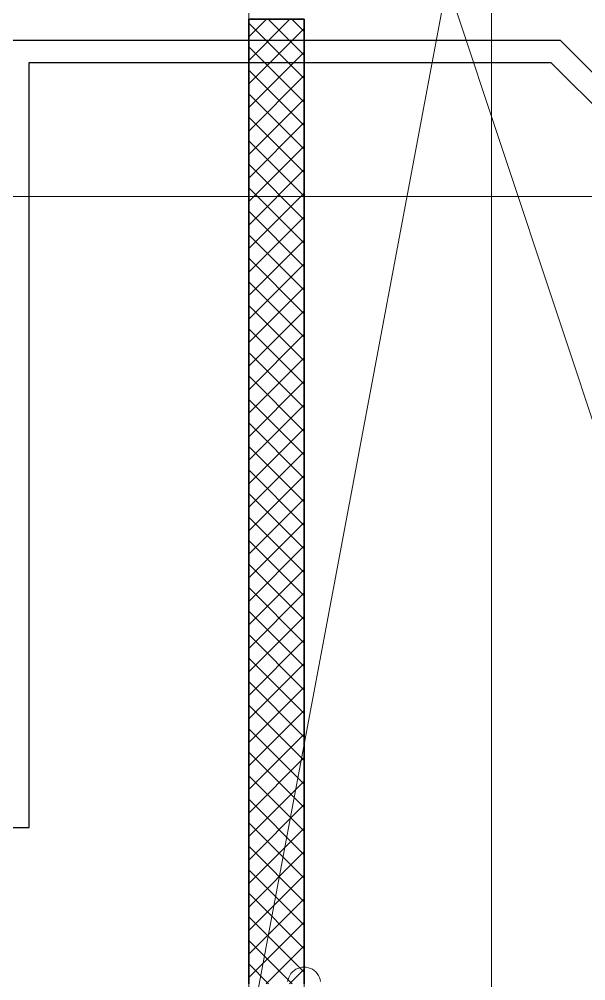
# Model space of a CAD drawing. Extents: x -1 to 1342, y -35 to 723.
# Drawn here: x 485.9 to 537, y 125.3 to 212 of the extents above; entities that cross this region are included whole.
import ezdxf
from ezdxf.lldxf.tags import DXFTag

# ---------------------------------------------------------------- set-up
doc = ezdxf.new("R2010")
doc.units = 0
doc.layers.get('0').update_dxf_attribs({"lineweight": 18})
for name, color, linetype, lineweight in [('-1._UG_3_015 Innenwände Bauteilschraffuren Neu', 7, 'Continuous', 25), ('-1._UG_3_015 Innenwände Neu', 7, 'Continuous', 25), ('-1._UG_3_027 Oberhalb Neu', 7, 'Continuous', 25), ('-1._UG_3_035 Decken Neu', 7, 'Continuous', 25), ('-1._UG_3_111 Bemassung Ausführung Koten Neu', 7, 'Continuous', 25)]:
    doc.layers.add(name, color=color, linetype=linetype, lineweight=lineweight)
for name, color, linetype, lineweight, true_color in [('H_Sole_RL', 7, 'Nova_107-A0SKLQJ9LL', 25, 0xaf5f5f), ('H_Sole_VL', 7, 'Continuous', 25, 0x6d3636), ('S_T_Text_Grundleitungen', 2, 'Continuous', 18, 0xffff00), ('X_Mass', 7, 'Continuous', 18, 0x0080ff)]:
    doc.layers.add(name, color=color, linetype=linetype, lineweight=lineweight, true_color=true_color)
tags = doc.linetypes.add('Nova_107-A0SKLQJ9LL', pattern=[12, 4, -4, 4]).pattern_tags.tags
tags[8:9] = [DXFTag(74, 4), DXFTag(75, 0), DXFTag(340, '0'), DXFTag(46, 0.0), DXFTag(50, 0.0), DXFTag(44, 0.0), DXFTag(45, 0.0)]
tags[6:7] = [DXFTag(74, 4), DXFTag(75, 0), DXFTag(340, '0'), DXFTag(46, 0.0), DXFTag(50, 0.0), DXFTag(44, 0.0), DXFTag(45, 0.0)]
tags[4:5] = [DXFTag(74, 4), DXFTag(75, 0), DXFTag(340, '0'), DXFTag(46, 0.0), DXFTag(50, 0.0), DXFTag(44, 0.0), DXFTag(45, 0.0)]
tags = doc.linetypes.add('Strich 3_1mm Kanten', pattern=[0.004, 0.003, -0.001]).pattern_tags.tags
tags[6:7] = [DXFTag(74, 4), DXFTag(75, 0), DXFTag(340, '0'), DXFTag(46, 1.0), DXFTag(50, 0.0), DXFTag(44, 0.0), DXFTag(45, 0.0)]
tags[4:5] = [DXFTag(74, 4), DXFTag(75, 0), DXFTag(340, '0'), DXFTag(46, 1.0), DXFTag(50, 0.0), DXFTag(44, 0.0), DXFTag(45, 0.0)]
tags = doc.linetypes.add('Strichpunkt 6_2_2mm Schnitt', pattern=[0.5, 0.3, -0.1, 0, -0.1]).pattern_tags.tags
tags[10:11] = [DXFTag(74, 4), DXFTag(75, 0), DXFTag(340, '0'), DXFTag(46, 1.0), DXFTag(50, 0.0), DXFTag(44, 0.0), DXFTag(45, 0.0)]
tags[8:9] = [DXFTag(74, 4), DXFTag(75, 0), DXFTag(340, '0'), DXFTag(46, 1.0), DXFTag(50, 0.0), DXFTag(44, 0.0), DXFTag(45, 0.0)]
tags[6:7] = [DXFTag(74, 4), DXFTag(75, 0), DXFTag(340, '0'), DXFTag(46, 1.0), DXFTag(50, 0.0), DXFTag(44, 0.0), DXFTag(45, 0.0)]
tags[4:5] = [DXFTag(74, 4), DXFTag(75, 0), DXFTag(340, '0'), DXFTag(46, 1.0), DXFTag(50, 0.0), DXFTag(44, 0.0), DXFTag(45, 0.0)]

# ---------------------------------------------------------------- blocks, each defined once
blk = doc.blocks.new('Referenz-A0SKLQJBLL', base_point=(90.892, 84.228))
at = {"layer": 'H_Sole_RL', "linetype": 'Nova_107-A0SKLQJ9LL', "lineweight": -2, "ltscale": 0.25}
for p, q in [((486.839, 139.11), (486.839, 208.132)), ((486.839, 208.132), (533.894, 208.132)), ((533.894, 208.132), (563.757, 178.269)), ((413.041, 139.11), (486.839, 139.11))]:
    blk.add_line(p, q, dxfattribs=at)
at = {"layer": 'H_Sole_VL', "linetype": 'Continuous', "lineweight": -2, "ltscale": 0.25}
for p, q in [((484.839, 210.132), (534.723, 210.132)), ((534.723, 210.132), (565.172, 179.683))]:
    blk.add_line(p, q, dxfattribs=at)
blk = doc.blocks.new('Maß-A0SKLQPRLL', base_point=(159.85, 77.928))
at = {"color": 0, "linetype": 'ByBlock', "lineweight": -2, "ltscale": 0.18}
blk.add_line((528.544, 77.928), (528.544, 245.489), dxfattribs=at)
blk = doc.blocks.new('Referenz-A0SKLQRXLL', base_point=(5, 5))
at = {"layer": '-1._UG_3_015 Innenwände Bauteilschraffuren Neu', "color": 0, "linetype": 'Continuous', "lineweight": 0, "ltscale": 0.0169}
for p, q in [((506.641, 210.431), (508.239, 212.028)), ((506.641, 208.309), (510.36, 212.028)), ((511.641, 206.674), (506.641, 211.674)), ((511.641, 208.795), (508.408, 212.028)), ((511.641, 210.917), (510.53, 212.028)), ((506.641, 206.188), (511.641, 211.188)), ((511.641, 204.553), (506.641, 209.553)), ((506.641, 204.067), (511.641, 209.067)), ((511.641, 202.431), (506.641, 207.431)), ((506.641, 201.945), (511.641, 206.945)), ((511.641, 200.31), (506.641, 205.31)), ((506.641, 199.824), (511.641, 204.824)), ((511.641, 198.189), (506.641, 203.189)), ((506.641, 197.703), (511.641, 202.703)), ((511.641, 196.067), (506.641, 201.067)), ((506.641, 195.581), (511.641, 200.581)), ((511.641, 193.946), (506.641, 198.946)), ((506.641, 193.46), (511.641, 198.46)), ((511.641, 191.825), (506.641, 196.825)), ((506.641, 191.339), (511.641, 196.339)), ((511.641, 189.703), (506.641, 194.703)), ((506.641, 189.218), (511.641, 194.218)), ((511.641, 187.582), (506.641, 192.582)), ((506.641, 187.096), (511.641, 192.096)), ((511.641, 185.461), (506.641, 190.461)), ((506.641, 184.975), (511.641, 189.975)), ((511.641, 183.339), (506.641, 188.339)), ((506.641, 182.854), (511.641, 187.854)), ((511.641, 181.218), (506.641, 186.218)), ((506.641, 180.732), (511.641, 185.732)), ((511.641, 179.097), (506.641, 184.097)), ((506.641, 178.611), (511.641, 183.611)), ((511.641, 176.975), (506.641, 181.975)), ((506.641, 176.49), (511.641, 181.49)), ((511.641, 174.854), (506.641, 179.854)), ((506.641, 174.368), (511.641, 179.368)), ((511.641, 172.733), (506.641, 177.733)), ((506.641, 172.247), (511.641, 177.247)), ((511.641, 170.611), (506.641, 175.611)), ((506.641, 170.126), (511.641, 175.126)), ((511.641, 168.49), (506.641, 173.49)), ((506.641, 168.004), (511.641, 173.004)), ((511.641, 166.369), (506.641, 171.369)), ((506.641, 165.883), (511.641, 170.883)), ((511.641, 164.247), (506.641, 169.247)), ((506.641, 163.762), (511.641, 168.762)), ((511.641, 162.126), (506.641, 167.126)), ((506.641, 161.64), (511.641, 166.64)), ((511.641, 160.005), (506.641, 165.005)), ((506.641, 159.519), (511.641, 164.519)), ((511.641, 157.884), (506.641, 162.884)), ((506.641, 157.398), (511.641, 162.398)), ((511.641, 155.762), (506.641, 160.762)), ((506.641, 155.276), (511.641, 160.276)), ((511.641, 153.641), (506.641, 158.641)), ((506.641, 153.155), (511.641, 158.155)), ((511.641, 151.52), (506.641, 156.52)), ((506.641, 151.034), (511.641, 156.034)), ((511.641, 149.398), (506.641, 154.398)), ((506.641, 148.912), (511.641, 153.912)), ((511.641, 147.277), (506.641, 152.277)), ((506.641, 146.791), (511.641, 151.791)), ((511.641, 145.156), (506.641, 150.156)), ((506.641, 144.67), (511.641, 149.67)), ((511.641, 143.034), (506.641, 148.034)), ((506.641, 142.548), (511.641, 147.548)), ((511.641, 140.913), (506.641, 145.913)), ((506.641, 140.427), (511.641, 145.427)), ((511.641, 138.792), (506.641, 143.792)), ((506.641, 138.306), (511.641, 143.306)), ((511.641, 136.67), (506.641, 141.67)), ((506.641, 136.184), (511.641, 141.184)), ((511.641, 134.549), (506.641, 139.549)), ((506.641, 134.063), (511.641, 139.063)), ((511.641, 132.428), (506.641, 137.428)), ((506.641, 131.942), (511.641, 136.942)), ((511.641, 130.306), (506.641, 135.306)), ((506.641, 129.821), (511.641, 134.821)), ((511.641, 128.185), (506.641, 133.185)), ((506.641, 127.699), (511.641, 132.699)), ((511.641, 126.064), (506.641, 131.064)), ((506.641, 125.578), (511.641, 130.578)), ((510.555, 125.028), (506.641, 128.942)), ((508.213, 125.028), (511.641, 128.457)), ((508.434, 125.028), (506.641, 126.821)), ((510.334, 125.028), (511.641, 126.335))]:
    blk.add_line(p, q, dxfattribs=at)
at = {"layer": '-1._UG_3_015 Innenwände Neu', "color": 0, "lineweight": 35}
for p, q in [((506.641, 212.028), (506.641, 125.028)), ((511.641, 212.028), (506.641, 212.028)), ((511.641, 125.028), (511.641, 212.028))]:
    blk.add_line(p, q, dxfattribs=at)
at = {"layer": '-1._UG_3_027 Oberhalb Neu', "color": 0, "linetype": 'Strichpunkt 6_2_2mm Schnitt', "lineweight": 13, "ltscale": 16.9}
blk.add_line((151.34, 196.028), (721.541, 196.028), dxfattribs=at)
at = {"layer": '-1._UG_3_035 Decken Neu', "color": 0, "linetype": 'Strich 3_1mm Kanten', "lineweight": 13, "ltscale": 16.9}
blk.add_line((546.641, 333.028), (506.641, 120.028), dxfattribs=at)
at = {"layer": '-1._UG_3_035 Decken Neu', "color": 0, "linetype": 'Strich 3_1mm Kanten', "lineweight": 13, "ltscale": 2197}
blk.add_line((506.641, 284.028), (506.641, 120.028), dxfattribs=at)
at = {"layer": '-1._UG_3_111 Bemassung Ausführung Koten Neu', "color": 0, "lineweight": 13}
blk.add_line((511.641, 122.028), (511.641, 128.028), dxfattribs=at)
at = {"layer": '-1._UG_3_111 Bemassung Ausführung Koten Neu', "color": 0, "linetype": 'Continuous', "lineweight": 13, "ltscale": 16.9}
for p, q in [((510.342, 125.778), (510.255, 125.602)), ((510.451, 125.941), (510.342, 125.778)), ((510.581, 126.089), (510.451, 125.941)), ((510.728, 126.218), (510.581, 126.089)), ((510.891, 126.327), (510.728, 126.218)), ((511.067, 126.414), (510.891, 126.327)), ((511.253, 126.477), (511.067, 126.414)), ((511.446, 126.515), (511.253, 126.477)), ((511.641, 126.528), (511.446, 126.515)), ((511.837, 126.515), (511.641, 126.528)), ((512.03, 126.477), (511.837, 126.515)), ((512.215, 126.414), (512.03, 126.477)), ((512.391, 126.327), (512.215, 126.414)), ((512.554, 126.218), (512.391, 126.327)), ((512.702, 126.089), (512.554, 126.218)), ((512.831, 125.941), (512.702, 126.089)), ((512.94, 125.778), (512.831, 125.941)), ((513.027, 125.602), (512.94, 125.778)), ((510.192, 125.416), (510.154, 125.224)), ((510.255, 125.602), (510.192, 125.416)), ((513.09, 125.416), (513.027, 125.602)), ((513.128, 125.224), (513.09, 125.416))]:
    blk.add_line(p, q, dxfattribs=at)

msp = doc.modelspace()

# ---------------------------------------------------------------- linework, layer by layer
at = {"layer": 'S_T_Text_Grundleitungen', "color": 1, "ltscale": 0.18, "true_color": 0xff0000}
msp.add_line((539.513, 170.24), (514.942, 244.243), dxfattribs=at)

# ---------------------------------------------------------------- block references
at = {"color": 8, "lineweight": 25, "ltscale": 0.25, "true_color": 0x808080}
msp.add_blockref('Referenz-A0SKLQRXLL', (5, 5), dxfattribs=at)
at = {"color": 9, "lineweight": 25, "ltscale": 0.25, "true_color": 0xc0c0c0}
msp.add_blockref('Referenz-A0SKLQJBLL', (90.892, 84.228), dxfattribs=at)
at = {"layer": 'X_Mass', "ltscale": 0.18}
msp.add_blockref('Maß-A0SKLQPRLL', (159.85, 77.928), dxfattribs=at)

doc.saveas('drawing.dxf')
